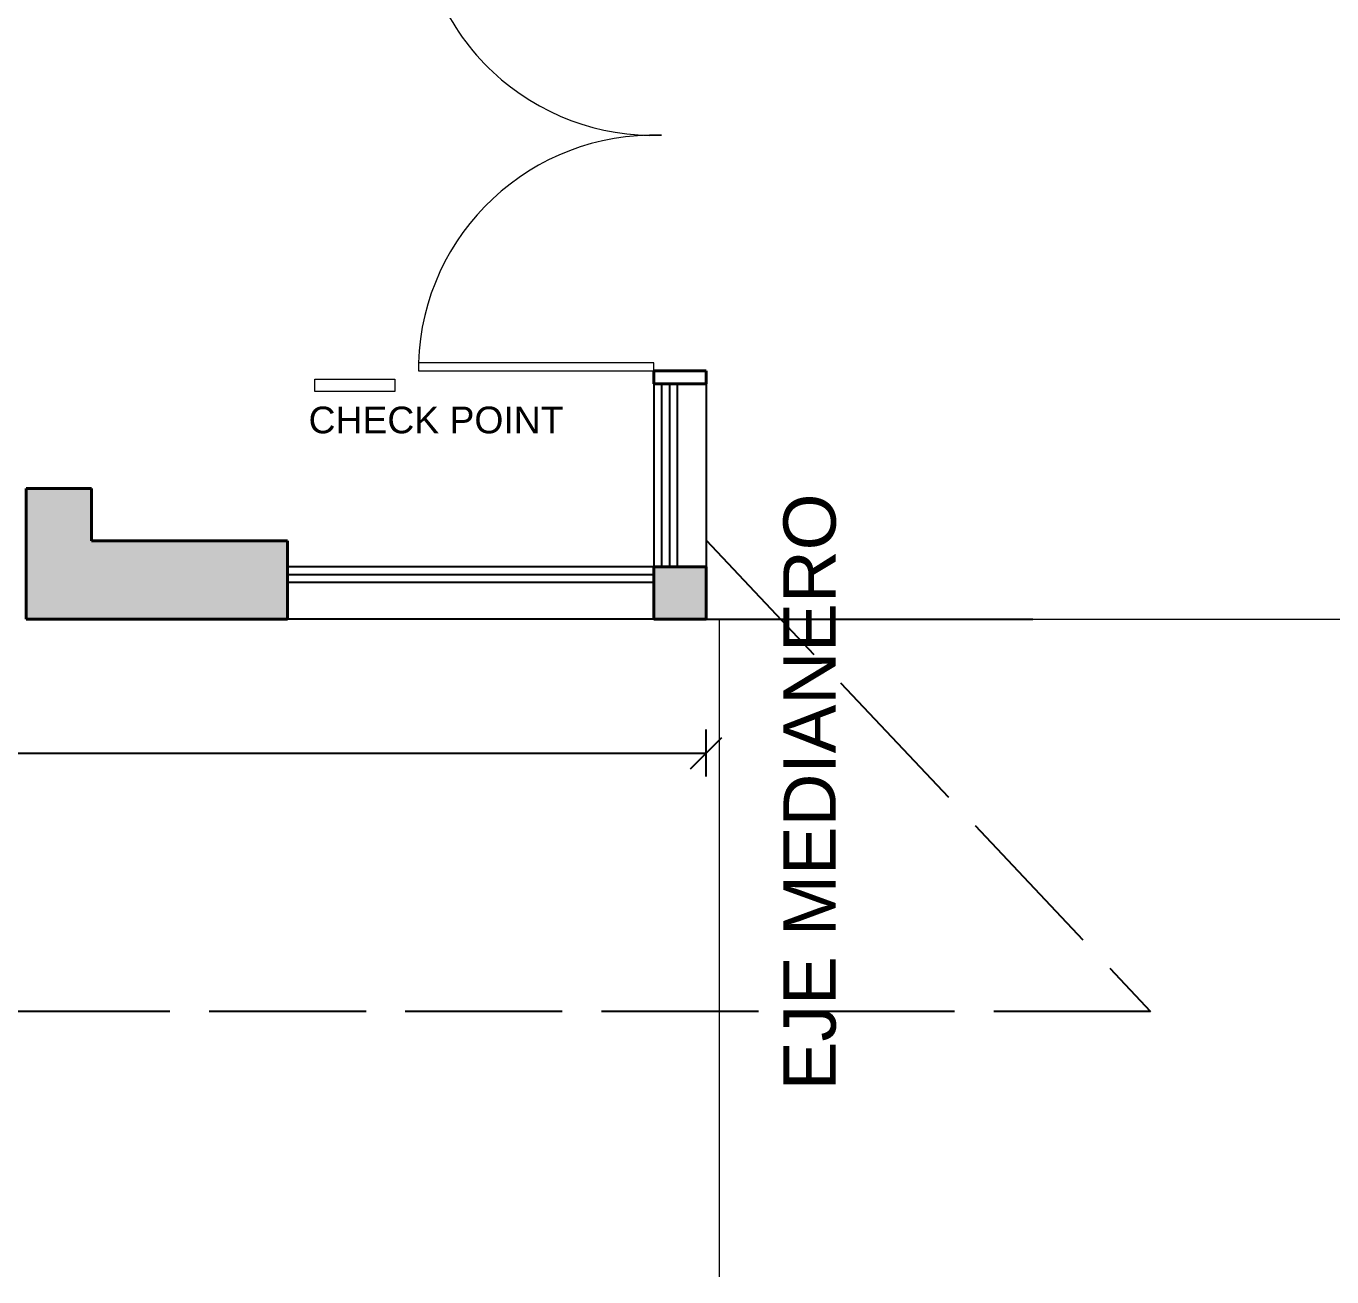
# Model space of a CAD drawing. Header units: millimetres. Extents: x 4865 to 4972, y 469 to 653.
# Drawn here: x 4921.114 to 4926.107, y 482.109 to 486.892 of the extents above; entities that cross this region are included whole.
import ezdxf

# ---------------------------------------------------------------- set-up
doc = ezdxf.new("R2010")
doc.units = ezdxf.units.MM
doc.linetypes.add('ACAD_ISO02W100', pattern=[15, 12, -3])
doc.linetypes.add('CENTRO', pattern=[50.8, 31.75, -6.35, 6.35, -6.35])
doc.layers.get('0').update_dxf_attribs({"color": 9})
doc.layers.get('Defpoints').update_dxf_attribs({"color": 9})
for name, color, linetype in [('7-equipamiento', 9, 'Continuous'), ('LINEA DE VISTA', 9, 'Continuous'), ('referencias 001', 9, 'Continuous')]:
    doc.layers.add(name, color=color, linetype=linetype)
for name, color, linetype, lineweight in [('aberturas', 9, 'Continuous', 20), ('camara', 9, 'Continuous', 20), ('cotas', 9, 'Continuous', 9), ('eje', 9, 'CENTRO', 13), ('Muro', 9, 'Continuous', 40)]:
    doc.layers.add(name, color=color, linetype=linetype, lineweight=lineweight)
doc.styles.add('ROMANS75', font='ROMANS.SHX', dxfattribs={"width": 0.75})
doc.styles.get("Standard").update_dxf_attribs({"font": 'arial.ttf', "height": 0.2})
doc.dimstyles.new('COTAS100', dxfattribs={"dimscale": 0.15, "dimtxt": 1.5, "dimasz": 0.4, "dimexe": 1, "dimexo": 0, "dimgap": 0.5, "dimtad": 1, "dimzin": 0, "dimdsep": 46, "dimtxsty": 'ROMANS75', "dimblk1": 'TICK', "dimblk2": 'TICK', "dimsah": 1, "dimcen": 1, "dimse1": 1, "dimse2": 1, "dimclrd": 256, "dimclre": 256, "dimclrt": 256, "dimaunit": 1, "dimadec": 0, "dimazin": 0, "dimtfac": 1, "dimtix": 1, "dimtmove": 2, "dimatfit": 3, "dimldrblk": 'TICK', "dimfxl": 1, "dimtolj": 1, "dimtzin": 0, "dimarcsym": 0})

# ---------------------------------------------------------------- blocks, each defined once
blk = doc.blocks.new('TICK')
at = {"color": 4}
blk.add_line((-1, -1), (1, 1), dxfattribs=at)
for p, q in [((0, -1.5), (0, 1.5)), ((-1, 0), (0, 0))]:
    blk.add_line(p, q)
blk = doc.blocks.new('*D44')
at = {"lineweight": -2, "transparency": 16777216}
blk.add_line((4907.3242, 484.1122), (4923.6542, 484.1122), dxfattribs=at)
at = {"layer": 'Defpoints', "color": 0, "transparency": 16777216}
for p in [(4907.2642, 484.9243), (4923.7142, 484.7243), (4923.7142, 484.1122)]:
    blk.add_point(p, dxfattribs=at)
at = {"lineweight": -2, "transparency": 16777216, "xscale": 0.06, "yscale": 0.06, "zscale": 0.06, "rotation": 180}
blk.add_blockref('TICK', (4907.2642, 484.1122), dxfattribs=at)
at = {"lineweight": -2, "transparency": 16777216, "xscale": 0.06, "yscale": 0.06, "zscale": 0.06}
blk.add_blockref('TICK', (4923.7142, 484.1122), dxfattribs=at)
at = {"transparency": 16777216, "insert": (4915.4892, 484.2997), "char_height": 0.225, "attachment_point": 5, "style": 'ROMANS75'}
blk.add_mtext('\\A1;16.45', dxfattribs=at)
blk = doc.blocks.new('smbase')
at = {"layer": '7-equipamiento'}
h = blk.add_hatch(color=9, dxfattribs=at)
h.dxf.hatch_style = 1
h.paths.add_polyline_path([(4923.7142, 484.8243), (4923.5142, 484.8243), (4923.5142, 484.6243), (4923.7142, 484.6243)])
h.paths.add_polyline_path([(4922.1142, 484.9243), (4921.3642, 484.9243), (4921.3642, 485.1243), (4921.1142, 485.1243), (4921.1142, 484.6243), (4922.1142, 484.6243)])
h.paths.add_polyline_path([(4919.1142, 485.1243), (4919.1142, 485.1243), (4918.8642, 485.1243), (4918.8642, 484.6243), (4919.1142, 484.6243)])
h.paths.add_polyline_path([(4916.6642, 484.9243), (4916.3642, 484.9243), (4916.3642, 484.6243), (4916.6642, 484.6243)])
h.paths.add_polyline_path([(4914.1642, 484.9243), (4913.8642, 484.9243), (4913.8642, 484.6243), (4914.1642, 484.6243)])
h.paths.add_polyline_path([(4911.6642, 484.9243), (4911.3642, 484.9243), (4911.3642, 484.6243), (4911.6642, 484.6243)])
h.paths.add_polyline_path([(4908.8642, 484.9243), (4907.2642, 484.9243), (4907.2642, 484.6243), (4908.8642, 484.6243), (4908.8642, 484.6288)])
h.paths.add_polyline_path([(4907.2642, 484.9243), (4907.0757, 484.9243), (4907.0757, 484.6243), (4907.2642, 484.6243)])
h.paths.add_polyline_path([(4904.5757, 484.9243), (4904.22, 484.9243), (4904.22, 484.6243), (4904.5757, 484.6243)])
h.paths.add_polyline_path([(4901.72, 484.9243), (4901.3642, 484.9243), (4901.3642, 484.6243), (4901.72, 484.6243), (4901.72, 484.6288)])
at = {"color": 9, "linetype": 'ACAD_ISO02W100', "ltscale": 0.05}
for p, q in [((4923.7142, 484.926), (4925.4142, 483.1243)), ((4925.4142, 483.1243), (4897.2642, 483.1243))]:
    blk.add_line(p, q, dxfattribs=at)
at = {"color": 9}
for p, q in [((4921.1142, 484.6243), (4922.1142, 484.6243)), ((4923.5142, 484.6243), (4924.9642, 484.6243))]:
    blk.add_line(p, q, dxfattribs=at)
at = {"layer": 'aberturas', "color": 9}
blk.add_lwpolyline([(4922.6142, 485.5743), (4923.5142, 485.5743), (4923.5142, 485.6043), (4922.6142, 485.6043)], close=True, dxfattribs=at)
for centre, start, end in [((4923.5142, 487.3743), 181.9092, 271.9092), ((4923.5142, 485.5743), 88.0908, 178.0908)]:
    blk.add_arc(centre, 0.9005, start, end, dxfattribs=at)
at = {"layer": 'camara'}
blk.add_lwpolyline([(4922.5247, 485.4947), (4922.2176, 485.4947), (4922.2176, 485.5421), (4922.5247, 485.5421)], close=True, dxfattribs=at)
at = {"layer": 'cotas', "color": 9}
blk.add_lwpolyline([(4923.7642, 484.6243), (4940.2634, 484.6243)], dxfattribs=at)
at = {"layer": 'eje', "color": 9, "ltscale": 0.08}
blk.add_line((4923.7642, 484.6243), (4923.7642, 482.1094), dxfattribs=at)
at = {"layer": 'LINEA DE VISTA', "color": 9}
for p, q in [((4923.5142, 485.5243), (4923.5142, 484.8243)), ((4923.5442, 485.5243), (4923.5442, 484.8243)), ((4923.5742, 485.5243), (4923.5742, 484.8243)), ((4923.6042, 485.5243), (4923.6042, 484.8243)), ((4923.7142, 485.5243), (4923.7142, 484.8243)), ((4923.5142, 484.8243), (4922.1142, 484.8243)), ((4923.5142, 484.8243), (4922.1142, 484.8243)), ((4923.5142, 484.7943), (4922.1142, 484.7943)), ((4923.5142, 484.7643), (4922.1142, 484.7643)), ((4923.5142, 484.6243), (4922.1142, 484.6243))]:
    blk.add_line(p, q, dxfattribs=at)
at = {"layer": 'Muro', "color": 9}
for p, q in [((4923.5142, 485.5743), (4923.7142, 485.5743)), ((4923.5142, 485.5243), (4923.5142, 485.5743)), ((4923.7142, 485.5243), (4923.7142, 485.5743)), ((4923.5142, 485.5243), (4923.7142, 485.5243)), ((4921.1142, 484.6243), (4921.1142, 485.1243)), ((4921.3642, 485.1243), (4921.1142, 485.1243)), ((4921.3642, 484.9243), (4921.3642, 485.1243)), ((4921.3642, 484.9243), (4922.1142, 484.9243)), ((4922.1142, 484.6243), (4922.1142, 484.9243)), ((4923.5142, 484.8243), (4923.7142, 484.8243)), ((4923.5142, 484.6243), (4923.5142, 484.8243)), ((4923.7142, 484.6243), (4923.7142, 484.8243)), ((4921.1142, 484.6243), (4922.1142, 484.6243)), ((4923.5142, 484.6243), (4923.7142, 484.6243))]:
    blk.add_line(p, q, dxfattribs=at)
at = {"color": 9}
blk.add_text('EJE MEDIANERO', height=0.2, rotation=90, dxfattribs=at).set_placement((4924.21, 482.8229))
at = {"layer": 'cotas', "color": 9}
blk.add_text('CHECK POINT', height=0.10211, dxfattribs=at).set_placement((4922.1943, 485.3349))
at = {"color": 9}
dim = blk.add_linear_dim(base=(4923.7142, 484.1122), p1=(4907.2642, 484.9243), p2=(4923.7142, 484.7243), dimstyle='COTAS100', dxfattribs=at)
dim.commit()
dim.dimension.update_dxf_attribs({"geometry": '*D44', "text_midpoint": (4915.4892, 484.2997)})

msp = doc.modelspace()

# ---------------------------------------------------------------- block references
at = {"layer": 'referencias 001', "color": 9}
msp.add_blockref('smbase', (0, 0), dxfattribs=at)

doc.saveas('drawing.dxf')
